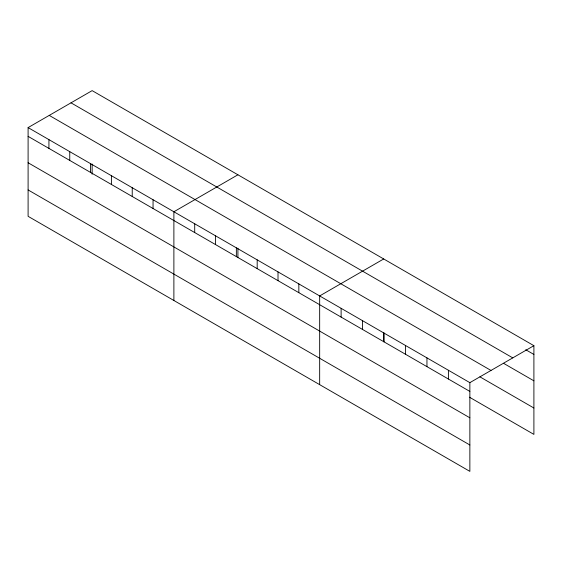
<?xml version="1.0" encoding="UTF-8"?>
<svg xmlns="http://www.w3.org/2000/svg" width="562" height="562" viewBox="0 0 562 562"><rect width="100%" height="100%" fill="white"/><g stroke="black" fill="none" stroke-linecap="round" stroke-linejoin="round"><path stroke-width="0.84" d="M28.1 127.602L469.86 382.652L469.86 471.37L28.1 216.321L28.1 127.602L92.14 90.63L533.9 345.679L533.9 434.398L469.53 397.236M237.916 174.796L173.883 211.769L173.883 300.487M383.698 258.963L319.666 295.935L319.666 384.654M469.86 382.652L533.9 345.679M525.758 349.747L533.9 354.446M71.002 102.832L512.769 357.882M503.566 363.319L533.9 380.832M49.231 115.4L490.998 370.449M479.885 376.828L533.9 408.012M28.1 136.369L469.86 391.419M28.1 162.755L469.86 417.805M28.1 189.935L469.86 444.985M448.406 370.26L448.406 379.027M426.951 357.875L426.951 366.642M405.49 345.49L405.49 354.25M384.036 333.097L384.036 341.865M383.698 332.36L383.698 341.724M362.581 320.712L362.581 329.48M341.12 308.32L341.12 317.087M298.836 283.908L298.836 292.676M278.014 271.889L278.014 280.656M257.185 259.862L257.185 268.629M237.916 248.193L237.916 257.558M236.363 247.842L236.363 256.602M215.534 235.815L215.534 244.582M194.705 223.788L194.705 232.556M153.054 199.742L153.054 208.509M132.232 187.722L132.232 196.489M111.402 175.695L111.402 184.462M92.14 164.027L92.14 174.241M90.58 163.675L90.58 172.436M69.751 151.649L69.751 160.416M48.929 139.622L48.929 148.389"/></g></svg>
